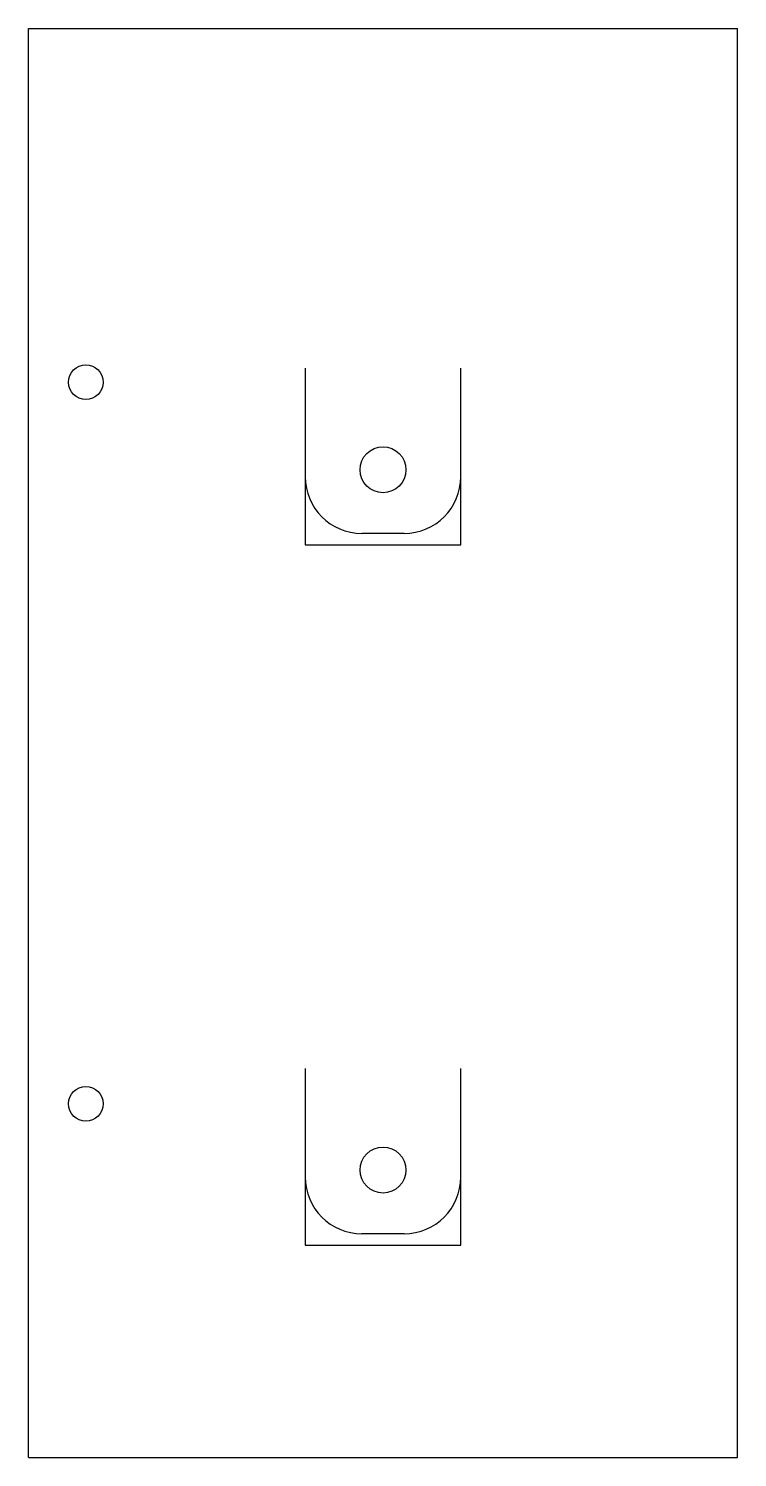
# Model space of a CAD drawing. Header units: millimetres. Extents: x -50 to 50, y -202 to 0.
import ezdxf

# ---------------------------------------------------------------- set-up
doc = ezdxf.new("R2010")
doc.units = ezdxf.units.MM

msp = doc.modelspace()

# ---------------------------------------------------------------- linework, layer by layer
at = {"color": 7, "linetype": 'Continuous', "lineweight": 25}
for p, q in [((-50.14, 0), (50.14, 0)), ((-50.14, -202), (-50.14, 0)), ((50.14, -202), (50.14, 0)), ((-11, -48), (-11, -73)), ((11, -73), (11, -48)), ((3, -71.37), (-3, -71.37)), ((-11, -73), (11, -73)), ((-11, -147), (-11, -172)), ((11, -172), (11, -147)), ((3, -170.37), (-3, -170.37)), ((-11, -172), (11, -172)), ((-50.14, -202), (50.14, -202))]:
    msp.add_line(p, q, dxfattribs=at)
for centre, radius in [((-42.04, -50), 2.45), ((0, -62.37), 3.25), ((-42.04, -152), 2.45), ((0, -161.37), 3.25)]:
    msp.add_circle(centre, radius, dxfattribs=at)
for centre, start, end in [((-3, -63.37), 180, 270), ((3, -63.37), 270, 0), ((-3, -162.37), 180, 270), ((3, -162.37), 270, 0)]:
    msp.add_arc(centre, 8, start, end, dxfattribs=at)

doc.saveas('drawing.dxf')
